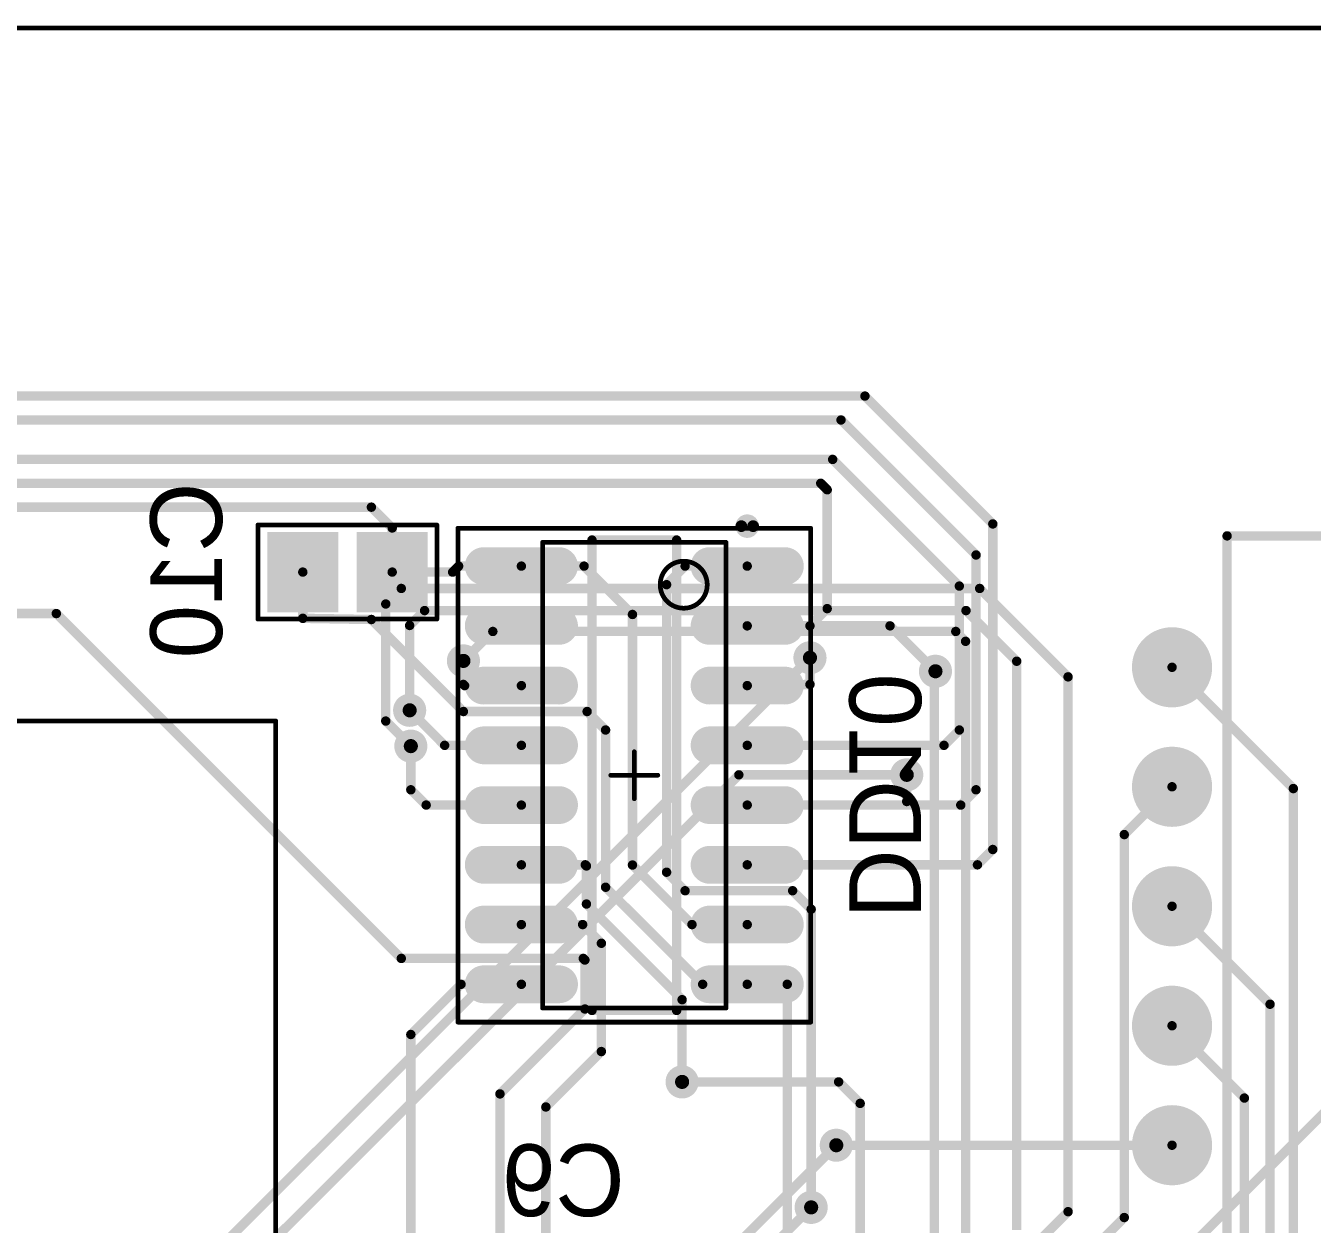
# Model space of a CAD drawing. Header units: millimetres. Extents: x 242 to 402, y 147 to 267.
# Drawn here: x 347.62 to 374.96, y 241.27 to 266.75 of the extents above; entities that cross this region are included whole.
import ezdxf

# ---------------------------------------------------------------- set-up
doc = ezdxf.new("R2010")
doc.units = ezdxf.units.MM
for name, color, linetype in [('BottomLayer', 5, 'Continuous'), ('BottomOverlay', 54, 'Continuous'), ('BottomPaste', 16, 'Continuous'), ('BottomSolder', 6, 'Continuous'), ('Mechanical1', 6, 'Continuous'), ('Mechanical13', 56, 'Continuous'), ('Mechanical15', 56, 'Continuous'), ('MultiLayer', 9, 'Continuous'), ('PadHoleLayer', 156, 'Continuous'), ('TopLayer', 1, 'Continuous'), ('TopOverlay', 2, 'Continuous'), ('TopSolder', 216, 'Continuous'), ('ViaHoleLayer', 16, 'Continuous')]:
    doc.layers.add(name, color=color, linetype=linetype)

msp = doc.modelspace()

# ---------------------------------------------------------------- linework, layer by layer
at = {"layer": 'BottomLayer'}
for points, const_width in [([(301.955, 258.877), (365.455, 258.877)], 0.2), ([(365.455, 258.877), (368.173, 256.159)], 0.2), ([(301.041, 258.369), (364.947, 258.369)], 0.2), ([(364.947, 258.369), (367.817, 255.499)], 0.2), ([(310.007, 257.531), (364.769, 257.531)], 0.2), ([(364.769, 257.531), (367.462, 254.838)], 0.2), ([(314.913, 257.023), (364.515, 257.023)], 0.2), ([(364.515, 257.023), (364.653, 256.885)], 0.2), ([(364.653, 254.358), (364.653, 256.885)], 0.2), ([(316.499, 256.515), (354.965, 256.515)], 0.2), ([(354.965, 256.515), (355.407, 256.073)], 0.2), ([(368.173, 249.238), (368.173, 256.159)], 0.2), ([(355.407, 255.135), (355.407, 256.073)], 0.2), ([(357.353, 255.262), (358.953, 255.262)], 0.6), ([(362.153, 255.262), (363.753, 255.262)], 0.6), ([(367.817, 250.507), (367.817, 255.499)], 0.2), ([(353.507, 254.152), (353.507, 255.135)], 0.2), ([(355.407, 255.135), (356.692, 255.135)], 0.2), ([(356.692, 255.135), (356.819, 255.262)], 0.2), ([(356.819, 255.262), (358.153, 255.262)], 0.2), ([(358.153, 255.262), (359.486, 255.262)], 0.2), ([(359.486, 255.262), (360.514, 254.234)], 0.2), ([(361.239, 254.868), (361.632, 255.262)], 0.2), ([(361.632, 255.262), (362.953, 255.262)], 0.2), ([(361.239, 248.755), (361.239, 254.868)], 0.2), ([(367.462, 251.778), (367.462, 254.838)], 0.2), ([(314.264, 254.254), (348.268, 254.254)], 0.2), ([(348.268, 254.254), (355.6, 246.922)], 0.2), ([(360.514, 248.907), (360.514, 254.234)], 0.2), ([(364.287, 253.992), (364.653, 254.358)], 0.2), ([(353.507, 254.152), (354.965, 254.127)], 0.2), ([(354.965, 254.127), (356.921, 252.171)], 0.2), ([(357.353, 253.992), (358.953, 253.992)], 0.6), ([(362.153, 253.992), (363.753, 253.992)], 0.6), ([(362.953, 253.992), (364.287, 253.992)], 0.2), ([(364.287, 253.992), (365.989, 253.992)], 0.2), ([(365.989, 253.992), (366.954, 253.027)], 0.2), ([(356.921, 252.747), (356.921, 253.247)], 0.2), ([(364.287, 252.747), (364.287, 253.314)], 0.2), ([(357.353, 252.722), (358.953, 252.722)], 0.6), ([(362.153, 252.722), (363.753, 252.722)], 0.6), ([(371.983, 240.411), (384.683, 253.111)], 0.2), ([(356.921, 252.747), (356.946, 252.722)], 0.2), ([(356.946, 252.722), (358.153, 252.722)], 0.2), ([(362.953, 252.722), (364.287, 252.747)], 0.2), ([(355.778, 252.197), (356.522, 251.452)], 0.2), ([(356.921, 252.171), (359.55, 252.171)], 0.2), ([(359.55, 252.171), (359.943, 251.778)], 0.2), ([(359.943, 248.435), (359.943, 251.778)], 0.2), ([(367.136, 251.452), (367.462, 251.778)], 0.2), ([(357.353, 251.452), (358.953, 251.452)], 0.6), ([(362.153, 251.452), (363.753, 251.452)], 0.6), ([(355.803, 250.507), (355.803, 251.435)], 0.2), ([(356.522, 251.452), (358.153, 251.452)], 0.2), ([(362.953, 251.452), (367.136, 251.452)], 0.2), ([(366.344, 250.258), (366.344, 250.825)], 0.2), ([(355.803, 250.507), (356.129, 250.182)], 0.2), ([(367.492, 250.182), (367.817, 250.507)], 0.2), ([(356.129, 250.182), (358.153, 250.182)], 0.2), ([(357.353, 250.182), (358.953, 250.182)], 0.6), ([(362.153, 250.182), (363.753, 250.182)], 0.6), ([(362.953, 250.182), (367.492, 250.182)], 0.2), ([(357.353, 248.912), (358.953, 248.912)], 0.6), ([(362.153, 248.912), (363.753, 248.912)], 0.6), ([(367.847, 248.912), (368.173, 249.238)], 0.2), ([(358.153, 248.912), (359.512, 248.912)], 0.2), ([(359.512, 248.912), (359.536, 248.888)], 0.2), ([(359.536, 248.078), (359.536, 248.888)], 0.2), ([(360.514, 248.907), (361.779, 247.642)], 0.2), ([(361.239, 248.755), (361.632, 248.361)], 0.2), ([(362.953, 248.912), (367.847, 248.912)], 0.2), ([(359.943, 248.435), (362.006, 246.372)], 0.2), ([(361.632, 248.361), (363.918, 248.361)], 0.2), ([(363.918, 248.361), (364.312, 247.968)], 0.2), ([(359.536, 248.078), (361.569, 246.045)], 0.2), ([(364.312, 241.63), (364.312, 247.968)], 0.2), ([(357.353, 247.642), (358.953, 247.642)], 0.6), ([(362.153, 247.642), (363.753, 247.642)], 0.6), ([(358.153, 247.642), (359.455, 247.642)], 0.2), ([(359.455, 247.642), (359.853, 247.244)], 0.2), ([(361.779, 247.642), (362.953, 247.642)], 0.2), ([(359.853, 244.943), (359.853, 247.244)], 0.2), ([(355.6, 246.922), (359.469, 246.922)], 0.2), ([(359.469, 246.922), (359.503, 246.888)], 0.2), ([(359.503, 245.847), (359.503, 246.888)], 0.2), ([(357.353, 246.372), (358.953, 246.372)], 0.6), ([(362.153, 246.372), (363.753, 246.372)], 0.6), ([(355.803, 245.305), (356.87, 246.372)], 0.2), ([(356.87, 246.372), (358.153, 246.372)], 0.2), ([(362.006, 246.372), (362.953, 246.372)], 0.2), ([(362.953, 246.372), (363.804, 246.372)], 0.2), ([(363.804, 240.779), (363.804, 246.372)], 0.2), ([(361.569, 244.297), (361.569, 246.045)], 0.2), ([(357.698, 244.042), (359.503, 245.847)], 0.2), ([(355.803, 229.235), (355.803, 245.305)], 0.2), ([(358.673, 243.764), (359.853, 244.943)], 0.2), ([(357.698, 239.641), (357.698, 244.042)], 0.2), ([(358.673, 238.57), (358.673, 243.764)], 0.2), ([(364.846, 242.951), (371.983, 242.951)], 0.2)]:
    msp.add_lwpolyline(points, dxfattribs=dict(at, const_width=const_width))
for points, const_width in [([(365.405, 258.877, 1), (365.505, 258.877, 1)], 0.1), ([(365.405, 258.877, 1), (365.505, 258.877, 1)], 0.1), ([(364.897, 258.369, 1), (364.997, 258.369, 1)], 0.1), ([(364.897, 258.369, 1), (364.997, 258.369, 1)], 0.1), ([(364.719, 257.531, 1), (364.819, 257.531, 1)], 0.1), ([(364.719, 257.531, 1), (364.819, 257.531, 1)], 0.1), ([(364.465, 257.023, 1), (364.565, 257.023, 1)], 0.1), ([(364.465, 257.023, 1), (364.565, 257.023, 1)], 0.1), ([(364.603, 256.885, 1), (364.703, 256.885, 1)], 0.1), ([(364.603, 256.885, 1), (364.703, 256.885, 1)], 0.1), ([(354.915, 256.515, 1), (355.015, 256.515, 1)], 0.1), ([(354.915, 256.515, 1), (355.015, 256.515, 1)], 0.1), ([(368.123, 256.159, 1), (368.223, 256.159, 1)], 0.1), ([(368.123, 256.159, 1), (368.223, 256.159, 1)], 0.1), ([(355.357, 256.073, 1), (355.457, 256.073, 1)], 0.1), ([(355.357, 256.073, 1), (355.457, 256.073, 1)], 0.1), ([(357.203, 255.262, 1), (357.503, 255.262, 1)], 0.3), ([(358.803, 255.262, 1), (359.103, 255.262, 1)], 0.3), ([(362.003, 255.262, 1), (362.303, 255.262, 1)], 0.3), ([(363.603, 255.262, 1), (363.903, 255.262, 1)], 0.3), ([(367.767, 255.499, 1), (367.867, 255.499, 1)], 0.1), ([(367.767, 255.499, 1), (367.867, 255.499, 1)], 0.1), ([(353.457, 255.135, 1), (353.557, 255.135, 1)], 0.1), ([(355.357, 255.135, 1), (355.457, 255.135, 1)], 0.1), ([(355.357, 255.135, 1), (355.457, 255.135, 1)], 0.1), ([(356.642, 255.135, 1), (356.742, 255.135, 1)], 0.1), ([(356.642, 255.135, 1), (356.742, 255.135, 1)], 0.1), ([(356.769, 255.262, 1), (356.869, 255.262, 1)], 0.1), ([(356.769, 255.262, 1), (356.869, 255.262, 1)], 0.1), ([(358.103, 255.262, 1), (358.203, 255.262, 1)], 0.1), ([(358.103, 255.262, 1), (358.203, 255.262, 1)], 0.1), ([(359.436, 255.262, 1), (359.536, 255.262, 1)], 0.1), ([(359.436, 255.262, 1), (359.536, 255.262, 1)], 0.1), ([(361.583, 255.262, 1), (361.682, 255.262, 1)], 0.1), ([(361.583, 255.262, 1), (361.682, 255.262, 1)], 0.1), ([(362.903, 255.262, 1), (363.003, 255.262, 1)], 0.1), ([(361.189, 254.868, 1), (361.289, 254.868, 1)], 0.1), ([(361.189, 254.868, 1), (361.289, 254.868, 1)], 0.1), ([(367.412, 254.838, 1), (367.512, 254.838, 1)], 0.1), ([(367.412, 254.838, 1), (367.512, 254.838, 1)], 0.1), ([(348.218, 254.254, 1), (348.318, 254.254, 1)], 0.1), ([(348.218, 254.254, 1), (348.318, 254.254, 1)], 0.1), ([(360.464, 254.234, 1), (360.564, 254.234, 1)], 0.1), ([(360.464, 254.234, 1), (360.564, 254.234, 1)], 0.1), ([(364.603, 254.358, 1), (364.703, 254.358, 1)], 0.1), ([(364.603, 254.358, 1), (364.703, 254.358, 1)], 0.1), ([(353.457, 254.152, 1), (353.557, 254.152, 1)], 0.1), ([(353.457, 254.152, 1), (353.557, 254.152, 1)], 0.1), ([(354.915, 254.127, 1), (355.015, 254.127, 1)], 0.1), ([(354.915, 254.127, 1), (355.015, 254.127, 1)], 0.1), ([(357.203, 253.992, 1), (357.503, 253.992, 1)], 0.3), ([(358.803, 253.992, 1), (359.103, 253.992, 1)], 0.3), ([(362.003, 253.992, 1), (362.303, 253.992, 1)], 0.3), ([(362.903, 253.992, 1), (363.003, 253.992, 1)], 0.1), ([(363.603, 253.992, 1), (363.903, 253.992, 1)], 0.3), ([(364.237, 253.992, 1), (364.337, 253.992, 1)], 0.1), ([(364.237, 253.992, 1), (364.337, 253.992, 1)], 0.1), ([(364.237, 253.992, 1), (364.337, 253.992, 1)], 0.1), ([(365.939, 253.992, 1), (366.039, 253.992, 1)], 0.1), ([(365.939, 253.992, 1), (366.039, 253.992, 1)], 0.1), ([(371.608, 253.111, 1), (372.358, 253.111, 1)], 0.75), ([(356.796, 253.247, 1), (357.046, 253.247, 1)], 0.25), ([(364.162, 253.314, 1), (364.412, 253.314, 1)], 0.25), ([(356.871, 253.247, 1), (356.971, 253.247, 1)], 0.1), ([(364.237, 253.314, 1), (364.337, 253.314, 1)], 0.1), ([(366.829, 253.027, 1), (367.079, 253.027, 1)], 0.25), ([(357.203, 252.722, 1), (357.503, 252.722, 1)], 0.3), ([(358.803, 252.722, 1), (359.103, 252.722, 1)], 0.3), ([(362.003, 252.722, 1), (362.303, 252.722, 1)], 0.3), ([(363.603, 252.722, 1), (363.903, 252.722, 1)], 0.3), ([(366.904, 253.027, 1), (367.004, 253.027, 1)], 0.1), ([(356.871, 252.747, 1), (356.971, 252.747, 1)], 0.1), ([(356.871, 252.747, 1), (356.971, 252.747, 1)], 0.1), ([(356.896, 252.722, 1), (356.996, 252.722, 1)], 0.1), ([(356.896, 252.722, 1), (356.996, 252.722, 1)], 0.1), ([(358.103, 252.722, 1), (358.203, 252.722, 1)], 0.1), ([(362.903, 252.722, 1), (363.003, 252.722, 1)], 0.1), ([(364.237, 252.747, 1), (364.337, 252.747, 1)], 0.1), ([(364.237, 252.747, 1), (364.337, 252.747, 1)], 0.1), ([(355.653, 252.197, 1), (355.903, 252.197, 1)], 0.25), ([(355.728, 252.197, 1), (355.828, 252.197, 1)], 0.1), ([(356.871, 252.171, 1), (356.971, 252.171, 1)], 0.1), ([(356.871, 252.171, 1), (356.971, 252.171, 1)], 0.1), ([(359.5, 252.171, 1), (359.6, 252.171, 1)], 0.1), ([(359.5, 252.171, 1), (359.6, 252.171, 1)], 0.1), ([(359.893, 251.778, 1), (359.993, 251.778, 1)], 0.1), ([(359.893, 251.778, 1), (359.993, 251.778, 1)], 0.1), ([(367.412, 251.778, 1), (367.512, 251.778, 1)], 0.1), ([(367.412, 251.778, 1), (367.512, 251.778, 1)], 0.1), ([(355.678, 251.435, 1), (355.928, 251.435, 1)], 0.25), ([(357.203, 251.452, 1), (357.503, 251.452, 1)], 0.3), ([(358.803, 251.452, 1), (359.103, 251.452, 1)], 0.3), ([(362.003, 251.452, 1), (362.303, 251.452, 1)], 0.3), ([(363.603, 251.452, 1), (363.903, 251.452, 1)], 0.3), ([(355.753, 251.435, 1), (355.853, 251.435, 1)], 0.1), ([(356.472, 251.452, 1), (356.572, 251.452, 1)], 0.1), ([(356.472, 251.452, 1), (356.572, 251.452, 1)], 0.1), ([(358.103, 251.452, 1), (358.203, 251.452, 1)], 0.1), ([(362.903, 251.452, 1), (363.003, 251.452, 1)], 0.1), ([(367.086, 251.452, 1), (367.186, 251.452, 1)], 0.1), ([(367.086, 251.452, 1), (367.186, 251.452, 1)], 0.1), ([(371.608, 250.571, 1), (372.358, 250.571, 1)], 0.75), ([(366.219, 250.825, 1), (366.469, 250.825, 1)], 0.25), ([(366.294, 250.825, 1), (366.394, 250.825, 1)], 0.1), ([(355.753, 250.507, 1), (355.853, 250.507, 1)], 0.1), ([(355.753, 250.507, 1), (355.853, 250.507, 1)], 0.1), ([(367.767, 250.507, 1), (367.867, 250.507, 1)], 0.1), ([(367.767, 250.507, 1), (367.867, 250.507, 1)], 0.1), ([(356.079, 250.182, 1), (356.179, 250.182, 1)], 0.1), ([(356.079, 250.182, 1), (356.179, 250.182, 1)], 0.1), ([(357.203, 250.182, 1), (357.503, 250.182, 1)], 0.3), ([(358.103, 250.182, 1), (358.203, 250.182, 1)], 0.1), ([(358.803, 250.182, 1), (359.103, 250.182, 1)], 0.3), ([(362.003, 250.182, 1), (362.303, 250.182, 1)], 0.3), ([(362.903, 250.182, 1), (363.003, 250.182, 1)], 0.1), ([(363.603, 250.182, 1), (363.903, 250.182, 1)], 0.3), ([(366.294, 250.258, 1), (366.394, 250.258, 1)], 0.1), ([(367.442, 250.182, 1), (367.542, 250.182, 1)], 0.1), ([(367.442, 250.182, 1), (367.542, 250.182, 1)], 0.1), ([(357.203, 248.912, 1), (357.503, 248.912, 1)], 0.3), ([(358.803, 248.912, 1), (359.103, 248.912, 1)], 0.3), ([(362.003, 248.912, 1), (362.303, 248.912, 1)], 0.3), ([(363.603, 248.912, 1), (363.903, 248.912, 1)], 0.3), ([(368.123, 249.238, 1), (368.223, 249.238, 1)], 0.1), ([(368.123, 249.238, 1), (368.223, 249.238, 1)], 0.1), ([(358.103, 248.912, 1), (358.203, 248.912, 1)], 0.1), ([(359.462, 248.912, 1), (359.562, 248.912, 1)], 0.1), ([(359.462, 248.912, 1), (359.562, 248.912, 1)], 0.1), ([(359.486, 248.888, 1), (359.586, 248.888, 1)], 0.1), ([(359.486, 248.888, 1), (359.586, 248.888, 1)], 0.1), ([(360.464, 248.907, 1), (360.564, 248.907, 1)], 0.1), ([(360.464, 248.907, 1), (360.564, 248.907, 1)], 0.1), ([(361.189, 248.755, 1), (361.289, 248.755, 1)], 0.1), ([(361.189, 248.755, 1), (361.289, 248.755, 1)], 0.1), ([(362.903, 248.912, 1), (363.003, 248.912, 1)], 0.1), ([(367.797, 248.912, 1), (367.897, 248.912, 1)], 0.1), ([(367.797, 248.912, 1), (367.897, 248.912, 1)], 0.1), ([(371.608, 248.031, 1), (372.358, 248.031, 1)], 0.75), ([(359.893, 248.435, 1), (359.993, 248.435, 1)], 0.1), ([(359.893, 248.435, 1), (359.993, 248.435, 1)], 0.1), ([(361.583, 248.361, 1), (361.682, 248.361, 1)], 0.1), ([(361.583, 248.361, 1), (361.682, 248.361, 1)], 0.1), ([(363.869, 248.361, 1), (363.968, 248.361, 1)], 0.1), ([(363.869, 248.361, 1), (363.968, 248.361, 1)], 0.1), ([(359.486, 248.078, 1), (359.586, 248.078, 1)], 0.1), ([(359.486, 248.078, 1), (359.586, 248.078, 1)], 0.1), ([(364.262, 247.968, 1), (364.362, 247.968, 1)], 0.1), ([(364.262, 247.968, 1), (364.362, 247.968, 1)], 0.1), ([(357.203, 247.642, 1), (357.503, 247.642, 1)], 0.3), ([(358.803, 247.642, 1), (359.103, 247.642, 1)], 0.3), ([(362.003, 247.642, 1), (362.303, 247.642, 1)], 0.3), ([(363.603, 247.642, 1), (363.903, 247.642, 1)], 0.3), ([(358.103, 247.642, 1), (358.203, 247.642, 1)], 0.1), ([(359.405, 247.642, 1), (359.505, 247.642, 1)], 0.1), ([(359.405, 247.642, 1), (359.505, 247.642, 1)], 0.1), ([(361.729, 247.642, 1), (361.829, 247.642, 1)], 0.1), ([(361.729, 247.642, 1), (361.829, 247.642, 1)], 0.1), ([(362.903, 247.642, 1), (363.003, 247.642, 1)], 0.1), ([(359.803, 247.244, 1), (359.903, 247.244, 1)], 0.1), ([(359.803, 247.244, 1), (359.903, 247.244, 1)], 0.1), ([(355.55, 246.922, 1), (355.65, 246.922, 1)], 0.1), ([(355.55, 246.922, 1), (355.65, 246.922, 1)], 0.1), ([(359.419, 246.922, 1), (359.519, 246.922, 1)], 0.1), ([(359.419, 246.922, 1), (359.519, 246.922, 1)], 0.1), ([(359.453, 246.888, 1), (359.553, 246.888, 1)], 0.1), ([(359.453, 246.888, 1), (359.553, 246.888, 1)], 0.1), ([(357.203, 246.372, 1), (357.503, 246.372, 1)], 0.3), ([(358.803, 246.372, 1), (359.103, 246.372, 1)], 0.3), ([(362.003, 246.372, 1), (362.303, 246.372, 1)], 0.3), ([(363.603, 246.372, 1), (363.903, 246.372, 1)], 0.3), ([(356.82, 246.372, 1), (356.92, 246.372, 1)], 0.1), ([(356.82, 246.372, 1), (356.92, 246.372, 1)], 0.1), ([(358.103, 246.372, 1), (358.203, 246.372, 1)], 0.1), ([(361.956, 246.372, 1), (362.056, 246.372, 1)], 0.1), ([(361.956, 246.372, 1), (362.056, 246.372, 1)], 0.1), ([(362.903, 246.372, 1), (363.003, 246.372, 1)], 0.1), ([(362.903, 246.372, 1), (363.003, 246.372, 1)], 0.1), ([(363.754, 246.372, 1), (363.854, 246.372, 1)], 0.1), ([(363.754, 246.372, 1), (363.854, 246.372, 1)], 0.1), ([(361.519, 246.045, 1), (361.619, 246.045, 1)], 0.1), ([(361.519, 246.045, 1), (361.619, 246.045, 1)], 0.1), ([(371.608, 245.491, 1), (372.358, 245.491, 1)], 0.75), ([(359.453, 245.847, 1), (359.553, 245.847, 1)], 0.1), ([(359.453, 245.847, 1), (359.553, 245.847, 1)], 0.1), ([(355.753, 245.305, 1), (355.853, 245.305, 1)], 0.1), ([(355.753, 245.305, 1), (355.853, 245.305, 1)], 0.1), ([(359.803, 244.943, 1), (359.903, 244.943, 1)], 0.1), ([(359.803, 244.943, 1), (359.903, 244.943, 1)], 0.1), ([(361.444, 244.297, 1), (361.694, 244.297, 1)], 0.25), ([(361.519, 244.297, 1), (361.619, 244.297, 1)], 0.1), ([(357.648, 244.042, 1), (357.748, 244.042, 1)], 0.1), ([(357.648, 244.042, 1), (357.748, 244.042, 1)], 0.1), ([(358.623, 243.764, 1), (358.723, 243.764, 1)], 0.1), ([(358.623, 243.764, 1), (358.723, 243.764, 1)], 0.1), ([(371.608, 242.951, 1), (372.358, 242.951, 1)], 0.75), ([(364.721, 242.951, 1), (364.971, 242.951, 1)], 0.25), ([(364.796, 242.951, 1), (364.896, 242.951, 1)], 0.1), ([(371.933, 242.951, 1), (372.033, 242.951, 1)], 0.1), ([(364.187, 241.63, 1), (364.437, 241.63, 1)], 0.25), ([(364.262, 241.63, 1), (364.362, 241.63, 1)], 0.1)]:
    msp.add_lwpolyline(points, format="xyb", close=True, dxfattribs=dict(at, const_width=const_width))
for points in [[(354.157, 254.385), (354.157, 255.885), (352.857, 254.385), (352.857, 255.885)], [(356.057, 254.385), (356.057, 255.885), (354.757, 254.385), (354.757, 255.885)]]:
    msp.add_solid(points, dxfattribs=at)
at = {"layer": 'BottomOverlay'}
for points, const_width in [([(363.078, 256.112, 1), (362.828, 256.112, 1)], 0.25), ([(362.766, 256.112, 1), (362.89, 256.112, 1)], 0.125), ([(363.016, 256.112, 1), (363.141, 256.112, 1)], 0.125), ([(352.527, 256.135, 1), (352.577, 256.135, 1)], 0.05), ([(352.527, 256.135, 1), (352.577, 256.135, 1)], 0.05), ([(356.332, 256.135, 1), (356.382, 256.135, 1)], 0.05), ([(356.332, 256.135, 1), (356.382, 256.135, 1)], 0.05), ([(356.332, 256.035, 1), (356.382, 256.035, 1)], 0.05), ([(356.332, 256.035, 1), (356.382, 256.035, 1)], 0.05), ([(359.603, 255.817, 1), (359.703, 255.817, 1)], 0.1), ([(359.603, 255.817, 1), (359.703, 255.817, 1)], 0.1), ([(361.403, 255.817, 1), (361.503, 255.817, 1)], 0.1), ([(361.403, 255.817, 1), (361.503, 255.817, 1)], 0.1), ([(352.527, 254.135, 1), (352.577, 254.135, 1)], 0.05), ([(352.527, 254.135, 1), (352.577, 254.135, 1)], 0.05), ([(356.332, 254.135, 1), (356.382, 254.135, 1)], 0.05), ([(356.332, 254.135, 1), (356.382, 254.135, 1)], 0.05), ([(359.603, 245.817, 1), (359.703, 245.817, 1)], 0.1), ([(359.603, 245.817, 1), (359.703, 245.817, 1)], 0.1), ([(361.403, 245.817, 1), (361.503, 245.817, 1)], 0.1), ([(361.403, 245.817, 1), (361.503, 245.817, 1)], 0.1)]:
    msp.add_lwpolyline(points, format="xyb", close=True, dxfattribs=dict(at, const_width=const_width))
for points, const_width in [([(352.552, 256.135), (356.357, 256.135)], 0.1), ([(352.552, 254.135), (352.552, 256.135)], 0.1), ([(356.357, 256.035), (356.357, 256.135)], 0.1), ([(356.357, 254.135), (356.357, 256.035)], 0.1), ([(359.653, 255.817), (361.453, 255.817)], 0.2), ([(359.653, 245.817), (359.653, 255.817)], 0.2), ([(361.453, 245.817), (361.453, 255.817)], 0.2), ([(352.552, 254.135), (356.357, 254.135)], 0.1), ([(359.653, 245.817), (361.453, 245.817)], 0.2)]:
    msp.add_lwpolyline(points, dxfattribs=dict(at, const_width=const_width))
at = {"layer": 'BottomPaste', "const_width": 0.6}
for points in [[(357.353, 255.262), (358.953, 255.262)], [(362.153, 255.262), (363.753, 255.262)], [(357.353, 253.992), (358.953, 253.992)], [(362.153, 253.992), (363.753, 253.992)], [(357.353, 252.722), (358.953, 252.722)], [(362.153, 252.722), (363.753, 252.722)], [(357.353, 251.452), (358.953, 251.452)], [(362.153, 251.452), (363.753, 251.452)], [(357.353, 250.182), (358.953, 250.182)], [(362.153, 250.182), (363.753, 250.182)], [(357.353, 248.912), (358.953, 248.912)], [(362.153, 248.912), (363.753, 248.912)], [(357.353, 247.642), (358.953, 247.642)], [(362.153, 247.642), (363.753, 247.642)], [(357.353, 246.372), (358.953, 246.372)], [(362.153, 246.372), (363.753, 246.372)]]:
    msp.add_lwpolyline(points, dxfattribs=at)
at = {"layer": 'BottomPaste', "const_width": 0.3}
for points in [[(357.203, 255.262, 1), (357.503, 255.262, 1)], [(358.803, 255.262, 1), (359.103, 255.262, 1)], [(362.003, 255.262, 1), (362.303, 255.262, 1)], [(363.603, 255.262, 1), (363.903, 255.262, 1)], [(357.203, 253.992, 1), (357.503, 253.992, 1)], [(358.803, 253.992, 1), (359.103, 253.992, 1)], [(362.003, 253.992, 1), (362.303, 253.992, 1)], [(363.603, 253.992, 1), (363.903, 253.992, 1)], [(357.203, 252.722, 1), (357.503, 252.722, 1)], [(358.803, 252.722, 1), (359.103, 252.722, 1)], [(362.003, 252.722, 1), (362.303, 252.722, 1)], [(363.603, 252.722, 1), (363.903, 252.722, 1)], [(357.203, 251.452, 1), (357.503, 251.452, 1)], [(358.803, 251.452, 1), (359.103, 251.452, 1)], [(362.003, 251.452, 1), (362.303, 251.452, 1)], [(363.603, 251.452, 1), (363.903, 251.452, 1)], [(357.203, 250.182, 1), (357.503, 250.182, 1)], [(358.803, 250.182, 1), (359.103, 250.182, 1)], [(362.003, 250.182, 1), (362.303, 250.182, 1)], [(363.603, 250.182, 1), (363.903, 250.182, 1)], [(357.203, 248.912, 1), (357.503, 248.912, 1)], [(358.803, 248.912, 1), (359.103, 248.912, 1)], [(362.003, 248.912, 1), (362.303, 248.912, 1)], [(363.603, 248.912, 1), (363.903, 248.912, 1)], [(357.203, 247.642, 1), (357.503, 247.642, 1)], [(358.803, 247.642, 1), (359.103, 247.642, 1)], [(362.003, 247.642, 1), (362.303, 247.642, 1)], [(363.603, 247.642, 1), (363.903, 247.642, 1)], [(357.203, 246.372, 1), (357.503, 246.372, 1)], [(358.803, 246.372, 1), (359.103, 246.372, 1)], [(362.003, 246.372, 1), (362.303, 246.372, 1)], [(363.603, 246.372, 1), (363.903, 246.372, 1)]]:
    msp.add_lwpolyline(points, format="xyb", close=True, dxfattribs=at)
at = {"layer": 'BottomPaste'}
for points in [[(354.157, 254.385), (354.157, 255.885), (352.857, 254.385), (352.857, 255.885)], [(356.057, 254.385), (356.057, 255.885), (354.757, 254.385), (354.757, 255.885)]]:
    msp.add_solid(points, dxfattribs=at)
at = {"layer": 'BottomSolder', "const_width": 0.803}
for points in [[(357.353, 255.262), (358.953, 255.262)], [(362.153, 255.262), (363.753, 255.262)], [(357.353, 253.992), (358.953, 253.992)], [(362.153, 253.992), (363.753, 253.992)], [(357.353, 252.722), (358.953, 252.722)], [(362.153, 252.722), (363.753, 252.722)], [(357.353, 251.452), (358.953, 251.452)], [(362.153, 251.452), (363.753, 251.452)], [(357.353, 250.182), (358.953, 250.182)], [(362.153, 250.182), (363.753, 250.182)], [(357.353, 248.912), (358.953, 248.912)], [(362.153, 248.912), (363.753, 248.912)], [(357.353, 247.642), (358.953, 247.642)], [(362.153, 247.642), (363.753, 247.642)], [(357.353, 246.372), (358.953, 246.372)], [(362.153, 246.372), (363.753, 246.372)]]:
    msp.add_lwpolyline(points, dxfattribs=at)
at = {"layer": 'BottomSolder'}
for points, const_width in [([(357.152, 255.262, 1), (357.554, 255.262, 1)], 0.402), ([(358.752, 255.262, 1), (359.154, 255.262, 1)], 0.402), ([(361.952, 255.262, 1), (362.354, 255.262, 1)], 0.402), ([(363.552, 255.262, 1), (363.954, 255.262, 1)], 0.402), ([(357.152, 253.992, 1), (357.554, 253.992, 1)], 0.402), ([(358.752, 253.992, 1), (359.154, 253.992, 1)], 0.402), ([(361.952, 253.992, 1), (362.354, 253.992, 1)], 0.402), ([(363.552, 253.992, 1), (363.954, 253.992, 1)], 0.402), ([(371.557, 253.111, 1), (372.409, 253.111, 1)], 0.852), ([(356.745, 253.247, 1), (357.097, 253.247, 1)], 0.352), ([(364.111, 253.314, 1), (364.463, 253.314, 1)], 0.352), ([(366.778, 253.027, 1), (367.13, 253.027, 1)], 0.352), ([(357.152, 252.722, 1), (357.554, 252.722, 1)], 0.402), ([(358.752, 252.722, 1), (359.154, 252.722, 1)], 0.402), ([(361.952, 252.722, 1), (362.354, 252.722, 1)], 0.402), ([(363.552, 252.722, 1), (363.954, 252.722, 1)], 0.402), ([(355.602, 252.197, 1), (355.954, 252.197, 1)], 0.352), ([(357.152, 251.452, 1), (357.554, 251.452, 1)], 0.402), ([(358.752, 251.452, 1), (359.154, 251.452, 1)], 0.402), ([(361.952, 251.452, 1), (362.354, 251.452, 1)], 0.402), ([(363.552, 251.452, 1), (363.954, 251.452, 1)], 0.402), ([(355.627, 251.435, 1), (355.979, 251.435, 1)], 0.352), ([(371.557, 250.571, 1), (372.409, 250.571, 1)], 0.852), ([(366.168, 250.825, 1), (366.52, 250.825, 1)], 0.352), ([(357.152, 250.182, 1), (357.554, 250.182, 1)], 0.402), ([(358.752, 250.182, 1), (359.154, 250.182, 1)], 0.402), ([(361.952, 250.182, 1), (362.354, 250.182, 1)], 0.402), ([(363.552, 250.182, 1), (363.954, 250.182, 1)], 0.402), ([(357.152, 248.912, 1), (357.554, 248.912, 1)], 0.402), ([(358.752, 248.912, 1), (359.154, 248.912, 1)], 0.402), ([(361.952, 248.912, 1), (362.354, 248.912, 1)], 0.402), ([(363.552, 248.912, 1), (363.954, 248.912, 1)], 0.402), ([(371.557, 248.031, 1), (372.409, 248.031, 1)], 0.852), ([(357.152, 247.642, 1), (357.554, 247.642, 1)], 0.402), ([(358.752, 247.642, 1), (359.154, 247.642, 1)], 0.402), ([(361.952, 247.642, 1), (362.354, 247.642, 1)], 0.402), ([(363.552, 247.642, 1), (363.954, 247.642, 1)], 0.402), ([(357.152, 246.372, 1), (357.554, 246.372, 1)], 0.402), ([(358.752, 246.372, 1), (359.154, 246.372, 1)], 0.402), ([(361.952, 246.372, 1), (362.354, 246.372, 1)], 0.402), ([(363.552, 246.372, 1), (363.954, 246.372, 1)], 0.402), ([(371.557, 245.491, 1), (372.409, 245.491, 1)], 0.852), ([(361.393, 244.297, 1), (361.745, 244.297, 1)], 0.352), ([(371.557, 242.951, 1), (372.409, 242.951, 1)], 0.852), ([(364.67, 242.951, 1), (365.021, 242.951, 1)], 0.352), ([(364.136, 241.63, 1), (364.488, 241.63, 1)], 0.352)]:
    msp.add_lwpolyline(points, format="xyb", close=True, dxfattribs=dict(at, const_width=const_width))
for points in [[(354.259, 254.283), (354.259, 255.987), (352.755, 254.283), (352.755, 255.987)], [(356.159, 254.283), (356.159, 255.987), (354.655, 254.283), (354.655, 255.987)]]:
    msp.add_solid(points, dxfattribs=at)
at = {"layer": 'Mechanical1', "const_width": 0.1}
for points in [[(272.923, 251.968), (352.933, 251.968)], [(352.933, 216.408), (352.933, 251.968)]]:
    msp.add_lwpolyline(points, dxfattribs=at)
at = {"layer": 'Mechanical1', "const_width": 0.05}
msp.add_lwpolyline([(352.908, 251.968, 1), (352.958, 251.968, 1)], format="xyb", close=True, dxfattribs=at)
msp.add_lwpolyline([(352.908, 251.968, 1), (352.958, 251.968, 1)], format="xyb", close=True, dxfattribs=at)
at = {"layer": 'Mechanical13', "const_width": 0.1}
for points in [[(358.603, 255.767), (362.503, 255.767)], [(358.603, 245.867), (358.603, 255.767)], [(362.503, 245.867), (362.503, 255.767)], [(358.603, 245.867), (362.503, 245.867)]]:
    msp.add_lwpolyline(points, dxfattribs=at)
at = {"layer": 'Mechanical13'}
for points, const_width in [([(358.578, 255.767, 1), (358.628, 255.767, 1)], 0.05), ([(358.578, 255.767, 1), (358.628, 255.767, 1)], 0.05), ([(362.478, 255.767, 1), (362.528, 255.767, 1)], 0.05), ([(362.478, 255.767, 1), (362.528, 255.767, 1)], 0.05), ([(362.103, 254.867, 1), (361.103, 254.867, 1)], 0.1), ([(361.078, 254.867, 1), (361.128, 254.867, 1)], 0.05), ([(362.078, 254.867, 1), (362.128, 254.867, 1)], 0.05), ([(358.578, 245.867, 1), (358.628, 245.867, 1)], 0.05), ([(358.578, 245.867, 1), (358.628, 245.867, 1)], 0.05), ([(362.478, 245.867, 1), (362.528, 245.867, 1)], 0.05), ([(362.478, 245.867, 1), (362.528, 245.867, 1)], 0.05)]:
    msp.add_lwpolyline(points, format="xyb", close=True, dxfattribs=dict(at, const_width=const_width))
at = {"layer": 'Mechanical15', "const_width": 0.1}
for points in [[(247.015, 266.7), (396.875, 266.7)], [(356.803, 256.067), (364.303, 256.067)], [(356.803, 245.567), (356.803, 256.067)], [(364.303, 245.567), (364.303, 256.067)], [(360.553, 250.317), (360.553, 251.317)], [(360.053, 250.817), (361.053, 250.817)], [(356.803, 245.567), (364.303, 245.567)]]:
    msp.add_lwpolyline(points, dxfattribs=at)
at = {"layer": 'Mechanical15', "const_width": 0.05}
for points in [[(356.778, 256.067, 1), (356.828, 256.067, 1)], [(356.778, 256.067, 1), (356.828, 256.067, 1)], [(364.278, 256.067, 1), (364.328, 256.067, 1)], [(364.278, 256.067, 1), (364.328, 256.067, 1)], [(360.528, 251.317, 1), (360.578, 251.317, 1)], [(360.028, 250.817, 1), (360.078, 250.817, 1)], [(361.028, 250.817, 1), (361.078, 250.817, 1)], [(360.528, 250.317, 1), (360.578, 250.317, 1)], [(356.778, 245.567, 1), (356.828, 245.567, 1)], [(356.778, 245.567, 1), (356.828, 245.567, 1)], [(364.278, 245.567, 1), (364.328, 245.567, 1)], [(364.278, 245.567, 1), (364.328, 245.567, 1)]]:
    msp.add_lwpolyline(points, format="xyb", close=True, dxfattribs=at)
at = {"layer": 'MultiLayer', "const_width": 0.25}
for points in [[(356.796, 253.247, 1), (357.046, 253.247, 1)], [(364.162, 253.314, 1), (364.412, 253.314, 1)], [(366.829, 253.027, 1), (367.079, 253.027, 1)], [(355.653, 252.197, 1), (355.903, 252.197, 1)], [(355.678, 251.435, 1), (355.928, 251.435, 1)], [(366.219, 250.825, 1), (366.469, 250.825, 1)], [(361.444, 244.297, 1), (361.694, 244.297, 1)], [(364.721, 242.951, 1), (364.971, 242.951, 1)], [(364.187, 241.63, 1), (364.437, 241.63, 1)]]:
    msp.add_lwpolyline(points, format="xyb", close=True, dxfattribs=at)
at = {"layer": 'PadHoleLayer', "const_width": 0.45}
for points in [[(371.758, 253.111, 1), (372.208, 253.111, 1)], [(371.758, 250.571, 1), (372.208, 250.571, 1)], [(371.758, 248.031, 1), (372.208, 248.031, 1)], [(371.758, 245.491, 1), (372.208, 245.491, 1)], [(371.758, 242.951, 1), (372.208, 242.951, 1)]]:
    msp.add_lwpolyline(points, format="xyb", close=True, dxfattribs=at)
at = {"layer": 'TopLayer', "const_width": 0.2}
for points in [[(355.27, 254.457), (355.6, 254.787)], [(355.6, 254.787), (367.894, 254.787)], [(367.894, 254.787), (369.773, 252.908)], [(355.27, 251.968), (355.27, 254.457)], [(355.778, 254), (356.095, 254.317)], [(356.095, 254.317), (367.603, 254.317)], [(367.603, 254.317), (368.681, 253.24)], [(355.778, 252.197), (355.778, 254)], [(356.921, 253.247), (357.546, 253.873)], [(357.546, 253.873), (367.386, 253.873)], [(367.386, 253.873), (367.595, 253.663)], [(367.595, 240.76), (367.595, 253.663)], [(328.219, 217.246), (364.287, 253.314)], [(368.681, 241.146), (368.681, 253.24)], [(366.928, 253.001), (366.954, 253.027)], [(366.928, 235.831), (366.928, 253.001)], [(369.773, 241.538), (369.773, 252.908)], [(371.983, 253.111), (374.561, 250.533)], [(355.27, 251.968), (355.803, 251.435)], [(342.773, 230.822), (362.776, 250.825)], [(362.776, 250.825), (366.344, 250.825)], [(370.967, 249.555), (371.983, 250.571)], [(374.561, 211.066), (374.561, 250.533)], [(370.967, 241.414), (370.967, 249.555)], [(371.983, 248.031), (374.066, 245.948)], [(374.066, 230.073), (374.066, 245.948)], [(371.983, 245.491), (373.52, 243.954)], [(361.569, 244.297), (364.896, 244.297)], [(364.896, 244.297), (365.354, 243.84)], [(365.354, 238.379), (365.354, 243.84)], [(373.52, 230.505), (373.52, 243.954)], [(361.01, 239.116), (364.846, 242.951)], [(361.848, 239.166), (364.312, 241.63)], [(367.978, 239.743), (369.773, 241.538)], [(368.478, 238.925), (370.967, 241.414)]]:
    msp.add_lwpolyline(points, dxfattribs=at)
at = {"layer": 'TopLayer'}
for points, const_width in [([(355.55, 254.787, 1), (355.65, 254.787, 1)], 0.1), ([(355.55, 254.787, 1), (355.65, 254.787, 1)], 0.1), ([(367.844, 254.787, 1), (367.944, 254.787, 1)], 0.1), ([(367.844, 254.787, 1), (367.944, 254.787, 1)], 0.1), ([(355.22, 254.457, 1), (355.32, 254.457, 1)], 0.1), ([(355.22, 254.457, 1), (355.32, 254.457, 1)], 0.1), ([(356.045, 254.317, 1), (356.145, 254.317, 1)], 0.1), ([(356.045, 254.317, 1), (356.145, 254.317, 1)], 0.1), ([(367.553, 254.317, 1), (367.653, 254.317, 1)], 0.1), ([(367.553, 254.317, 1), (367.653, 254.317, 1)], 0.1), ([(355.728, 254, 1), (355.828, 254, 1)], 0.1), ([(355.728, 254, 1), (355.828, 254, 1)], 0.1), ([(357.496, 253.873, 1), (357.596, 253.873, 1)], 0.1), ([(357.496, 253.873, 1), (357.596, 253.873, 1)], 0.1), ([(367.336, 253.873, 1), (367.436, 253.873, 1)], 0.1), ([(367.336, 253.873, 1), (367.436, 253.873, 1)], 0.1), ([(371.608, 253.111, 1), (372.358, 253.111, 1)], 0.75), ([(356.796, 253.247, 1), (357.046, 253.247, 1)], 0.25), ([(364.162, 253.314, 1), (364.412, 253.314, 1)], 0.25), ([(367.545, 253.663, 1), (367.645, 253.663, 1)], 0.1), ([(367.545, 253.663, 1), (367.645, 253.663, 1)], 0.1), ([(356.871, 253.247, 1), (356.971, 253.247, 1)], 0.1), ([(364.237, 253.314, 1), (364.337, 253.314, 1)], 0.1), ([(366.829, 253.027, 1), (367.079, 253.027, 1)], 0.25), ([(368.631, 253.24, 1), (368.731, 253.24, 1)], 0.1), ([(368.631, 253.24, 1), (368.731, 253.24, 1)], 0.1), ([(366.878, 253.001, 1), (366.978, 253.001, 1)], 0.1), ([(366.878, 253.001, 1), (366.978, 253.001, 1)], 0.1), ([(366.904, 253.027, 1), (367.004, 253.027, 1)], 0.1), ([(369.723, 252.908, 1), (369.823, 252.908, 1)], 0.1), ([(369.723, 252.908, 1), (369.823, 252.908, 1)], 0.1), ([(371.933, 253.111, 1), (372.033, 253.111, 1)], 0.1), ([(355.653, 252.197, 1), (355.903, 252.197, 1)], 0.25), ([(355.728, 252.197, 1), (355.828, 252.197, 1)], 0.1), ([(355.22, 251.968, 1), (355.32, 251.968, 1)], 0.1), ([(355.22, 251.968, 1), (355.32, 251.968, 1)], 0.1), ([(355.678, 251.435, 1), (355.928, 251.435, 1)], 0.25), ([(355.753, 251.435, 1), (355.853, 251.435, 1)], 0.1), ([(371.608, 250.571, 1), (372.358, 250.571, 1)], 0.75), ([(366.219, 250.825, 1), (366.469, 250.825, 1)], 0.25), ([(362.726, 250.825, 1), (362.825, 250.825, 1)], 0.1), ([(362.726, 250.825, 1), (362.825, 250.825, 1)], 0.1), ([(366.294, 250.825, 1), (366.394, 250.825, 1)], 0.1), ([(371.933, 250.571, 1), (372.033, 250.571, 1)], 0.1), ([(374.511, 250.533, 1), (374.611, 250.533, 1)], 0.1), ([(374.511, 250.533, 1), (374.611, 250.533, 1)], 0.1), ([(370.917, 249.555, 1), (371.017, 249.555, 1)], 0.1), ([(370.917, 249.555, 1), (371.017, 249.555, 1)], 0.1), ([(371.608, 248.031, 1), (372.358, 248.031, 1)], 0.75), ([(371.933, 248.031, 1), (372.033, 248.031, 1)], 0.1), ([(371.608, 245.491, 1), (372.358, 245.491, 1)], 0.75), ([(374.016, 245.948, 1), (374.116, 245.948, 1)], 0.1), ([(374.016, 245.948, 1), (374.116, 245.948, 1)], 0.1), ([(371.933, 245.491, 1), (372.033, 245.491, 1)], 0.1), ([(361.444, 244.297, 1), (361.694, 244.297, 1)], 0.25), ([(361.519, 244.297, 1), (361.619, 244.297, 1)], 0.1), ([(364.846, 244.297, 1), (364.946, 244.297, 1)], 0.1), ([(364.846, 244.297, 1), (364.946, 244.297, 1)], 0.1), ([(365.304, 243.84, 1), (365.404, 243.84, 1)], 0.1), ([(365.304, 243.84, 1), (365.404, 243.84, 1)], 0.1), ([(373.47, 243.954, 1), (373.57, 243.954, 1)], 0.1), ([(373.47, 243.954, 1), (373.57, 243.954, 1)], 0.1), ([(371.608, 242.951, 1), (372.358, 242.951, 1)], 0.75), ([(364.721, 242.951, 1), (364.971, 242.951, 1)], 0.25), ([(364.796, 242.951, 1), (364.896, 242.951, 1)], 0.1), ([(364.187, 241.63, 1), (364.437, 241.63, 1)], 0.25), ([(364.262, 241.63, 1), (364.362, 241.63, 1)], 0.1), ([(369.723, 241.538, 1), (369.823, 241.538, 1)], 0.1), ([(369.723, 241.538, 1), (369.823, 241.538, 1)], 0.1), ([(370.917, 241.414, 1), (371.017, 241.414, 1)], 0.1), ([(370.917, 241.414, 1), (371.017, 241.414, 1)], 0.1)]:
    msp.add_lwpolyline(points, format="xyb", close=True, dxfattribs=dict(at, const_width=const_width))
at = {"layer": 'TopOverlay', "const_width": 0.2}
for points in [[(373.153, 255.905), (386.053, 255.905)], [(373.153, 217.371), (373.153, 255.905)]]:
    msp.add_lwpolyline(points, dxfattribs=at)
at = {"layer": 'TopOverlay', "const_width": 0.1}
msp.add_lwpolyline([(373.103, 255.905, 1), (373.203, 255.905, 1)], format="xyb", close=True, dxfattribs=at)
msp.add_lwpolyline([(373.103, 255.905, 1), (373.203, 255.905, 1)], format="xyb", close=True, dxfattribs=at)
at = {"layer": 'TopSolder'}
for points, const_width in [([(371.557, 253.111, 1), (372.409, 253.111, 1)], 0.852), ([(356.745, 253.247, 1), (357.097, 253.247, 1)], 0.352), ([(364.111, 253.314, 1), (364.463, 253.314, 1)], 0.352), ([(366.778, 253.027, 1), (367.13, 253.027, 1)], 0.352), ([(355.602, 252.197, 1), (355.954, 252.197, 1)], 0.352), ([(355.627, 251.435, 1), (355.979, 251.435, 1)], 0.352), ([(371.557, 250.571, 1), (372.409, 250.571, 1)], 0.852), ([(366.168, 250.825, 1), (366.52, 250.825, 1)], 0.352), ([(371.557, 248.031, 1), (372.409, 248.031, 1)], 0.852), ([(371.557, 245.491, 1), (372.409, 245.491, 1)], 0.852), ([(361.393, 244.297, 1), (361.745, 244.297, 1)], 0.352), ([(371.557, 242.951, 1), (372.409, 242.951, 1)], 0.852), ([(364.67, 242.951, 1), (365.021, 242.951, 1)], 0.352), ([(364.136, 241.63, 1), (364.488, 241.63, 1)], 0.352)]:
    msp.add_lwpolyline(points, format="xyb", close=True, dxfattribs=dict(at, const_width=const_width))
at = {"layer": 'ViaHoleLayer', "const_width": 0.15}
for points in [[(356.846, 253.247, 1), (356.996, 253.247, 1)], [(364.212, 253.314, 1), (364.362, 253.314, 1)], [(366.879, 253.027, 1), (367.029, 253.027, 1)], [(355.703, 252.197, 1), (355.853, 252.197, 1)], [(355.728, 251.435, 1), (355.878, 251.435, 1)], [(366.269, 250.825, 1), (366.419, 250.825, 1)], [(361.494, 244.297, 1), (361.644, 244.297, 1)], [(364.771, 242.951, 1), (364.921, 242.951, 1)], [(364.237, 241.63, 1), (364.387, 241.63, 1)]]:
    msp.add_lwpolyline(points, format="xyb", close=True, dxfattribs=at)

# ---------------------------------------------------------------- texts
at = {"layer": 'BottomOverlay', "text_generation_flag": 2}
for s, rotation, p in [('C10', 90, (351.79, 257.04)), ('DD10', 270, (365.125, 247.769)), ('C9', 360, (360.35, 241.444))]:
    msp.add_text(s, height=1.524, rotation=rotation, dxfattribs=at).set_placement(p)

doc.saveas('drawing.dxf')
